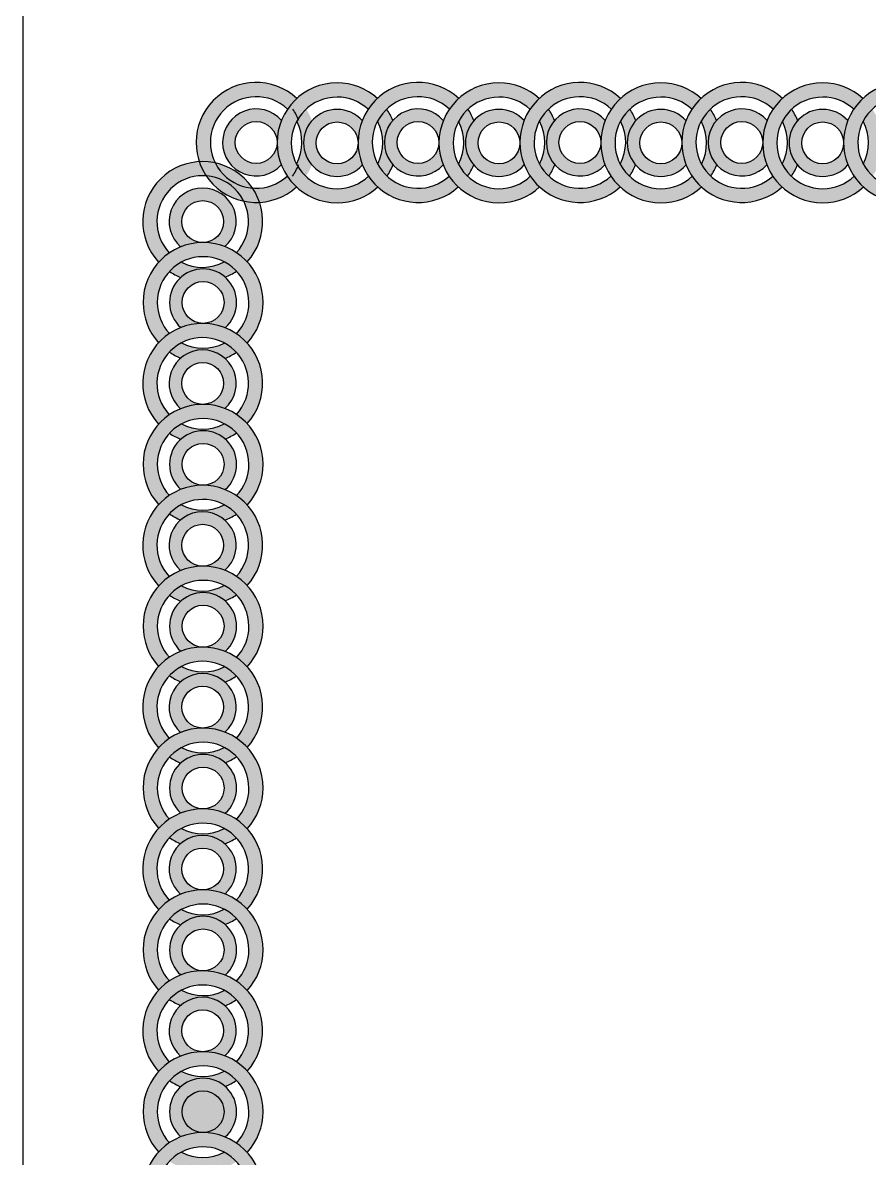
# Model space of a CAD drawing. Header units: millimetres. Extents: x -2167 to 6463, y 877 to 4714.
# Drawn here: x 440.8 to 652.5, y 3304.6 to 3588.5 of the extents above; entities that cross this region are included whole.
import ezdxf

# ---------------------------------------------------------------- set-up
doc = ezdxf.new("R2010")
doc.units = ezdxf.units.MM
doc.layers.add('deco', color=4, linetype='Continuous')

# ---------------------------------------------------------------- blocks, each defined once
blk = doc.blocks.new('010 d 1')
at = {"layer": 'deco'}
for points in [[(-303.4601227674575, 2240.123499646266, 0.05945146505581846), (-305.7949280245884, 2237.443326336695, 0.8199880543826336), (-324.072340027953, 2224.405335717835, 0.06127627796255999), (-327.699218757858, 2223.893449788757, -0.486269875611287), (-315.3491034758626, 2244.000000000007), (-311.9135527613471, 2244.000000000007, -0.158912143685849)], [(-293.3969346235535, 2214.000000000007, -1), (-293.3969346235535, 2244.000000000007, -0.1859482089238974), (-283.3337464796496, 2240.123499646266, 0.05945146505582267), (-285.6422989154744, 2237.420680708728, 0.1882384196152179), (-293.3969346235535, 2240.447368193756, 1), (-293.3969346235535, 2217.552631806258, 0.1907644661140383), (-285.5605345295262, 2220.655356680516, 0.05945146505586012), (-283.2257292723953, 2217.975183370942, -0.1884721506642004)], [(-262.9913357773257, 2240.123499646266, 2.268074742157065), (-263.09935298458, 2217.975183370942, -0.05945146505583717), (-265.4079054204121, 2220.678002308476, -2.295541670009696), (-265.3261410344567, 2237.443326336695, -0.05945146505580769)], [(-242.7569422822562, 2217.975183370942, -0.05945146505580148), (-245.0917475393871, 2220.655356680516, -0.1907644661140623), (-252.9281476334145, 2217.552631806258, -1), (-252.9281476334145, 2240.447368193756, -0.1882384196150493), (-245.1735119253426, 2237.420680708736, -0.05945146505583921), (-242.8649594895105, 2240.123499646266, 0.1859482089239169), (-252.9281476334145, 2244.000000000007, 0.9442006352803286), (-254.6459229906541, 2214.098683017201), (-251.2103722761822, 2214.098683017201, 0.1589121436864572)], [(-222.630565994441, 2217.975183370942, -0.05945146505583607), (-224.9391184302731, 2220.678002308476, -2.295541670009696), (-224.8573540443176, 2237.443326336695, -0.05945146505580769), (-222.5225487871867, 2240.123499646266, 2.268074742157078)], [(-307.3081962188662, 2234.610418952892, 0.09490123409786147), (-308.3967562387043, 2229.073154041154, 1.002441455657319), (-318.8659622505074, 2229.098683017201, 0.9975644905310526), (-308.3967562387043, 2229.073154041154, 0.09490123409786771), (-307.362257132314, 2223.52553498264, -2.649402887509948)], [(-279.4856730282481, 2234.610418952892, 0.05368345078367088), (-280.9989412225186, 2237.443326336695, 0.08390256066446405), (-283.3058566503605, 2234.404848184931, -0.2483491088325868), (-283.2536191016916, 2223.693834832284, 0.08390256066451794), (-280.9171768365632, 2220.678002308472, 0.0536834507836749), (-279.4316121148004, 2223.52553498264, -0.3774435382078678)], [(-259.1972186197308, 2234.573148034568, 0.05368345078367235), (-260.6827833414936, 2237.420680708736, 0.08390256066451458), (-263.0192256066221, 2234.404848184928, -0.2483491088324094), (-263.0714631552837, 2223.693834832284, 0.08390256066451454), (-260.7645477274491, 2220.655356680512, 0.05368345078365555), (-259.2512795331786, 2223.488264064315, -0.3774435382078785)], [(-240.4483898464168, 2220.678002308472, 0.05368345078365667), (-238.9628251246613, 2223.52553498264, -0.3774435382074762), (-239.0168860381018, 2234.610418952881, 0.0536834507838272), (-240.5301542323796, 2237.443326336695, 0.08390256066464098), (-242.8370696602069, 2234.404848184913, -0.2483491088320799), (-242.7848321115525, 2223.693834832284, 0.08390256066454108)], [(-338.0248166290548, 2199.158772982155, -2.268074742157065), (-315.8765003537337, 2199.266790189406, 0.05945146505583717), (-318.5793192912679, 2201.575342625238, 2.295541670009696), (-335.344643319484, 2201.493578239282, 0.05945146505580769)], [(-315.8765003537337, 2178.924379487082, 0.05945146505580148), (-318.5566736633045, 2181.259184744213, 0.1907644661140623), (-315.4539487890506, 2189.095584838247, 1), (-338.3486851765483, 2189.095584838247, 0.1882384196150493), (-335.3219976915279, 2181.340949130172, 0.05945146505583921), (-338.0248166290548, 2179.032396694336, -0.1859482089239169), (-341.9013169827958, 2189.095584838247, -0.9442006352803286), (-311.9999999999927, 2190.81336019548), (-311.9999999999927, 2187.377809481008, -0.1589121436864572)], [(-332.4744650173598, 2195.364655824556, -0.05368345078367235), (-335.3219976915279, 2196.850220546319, -0.08390256066451458), (-332.3061651677199, 2199.186662811448, 0.2483491088324094), (-321.595151815076, 2199.238900360109, -0.08390256066451454), (-318.5566736633045, 2196.931984932275, -0.05368345078365555), (-321.3895810471076, 2195.418716738004, 0.3774435382078785)], [(-315.8765003537337, 2158.798003199267, 0.05945146505583607), (-318.5793192912679, 2161.106555635099, 2.295541670009696), (-335.344643319484, 2161.024791249143, 0.05945146505580769), (-338.0248166290548, 2158.689985992012, -2.268074742157078)], [(-318.5793192912606, 2176.61582705125, -0.05368345078365667), (-321.4268519654288, 2175.130262329487, 0.3774435382074762), (-332.5117359356736, 2175.184323242931, -0.0536834507838272), (-335.344643319484, 2176.697591437205, -0.08390256066464098), (-332.3061651677053, 2179.004506865032, 0.2483491088320799), (-321.595151815076, 2178.952269316378, -0.08390256066454108)], [(-311.9013169827958, 2067.689223867827, -0.1884721506643263), (-315.8765003537337, 2057.518018516665, 0.05945146505582808), (-318.5566736633118, 2059.852823773792, 0.1907644661141509), (-315.4539487890506, 2067.689223867827, 1), (-338.3486851765483, 2067.689223867827, 0.1882384196150425), (-335.3219976915279, 2059.934588159751, 0.05945146505581392), (-338.0248166290548, 2057.626035723919, -0.1859482089239197), (-341.9013169827958, 2067.689223867827, -1)], [(-338.0248166290548, 2037.283625021595, -2.268074742157065), (-315.8765003537337, 2037.391642228846, 0.05945146505583717), (-318.5793192912679, 2039.700194664681, 2.295541670009696), (-335.344643319484, 2039.618430278726, 0.05945146505580769)], [(-332.5117359356809, 2053.777962272517, -0.05368345078367088), (-335.344643319484, 2055.291230466788, -0.08390256066446405), (-332.3061651677272, 2057.598145894626, 0.2483491088325868), (-321.595151815076, 2057.545908345961, -0.08390256066451794), (-318.5793192912606, 2055.209466080829, -0.0536834507836749), (-321.4268519654288, 2053.72390135907, 0.3774435382078678)], [(-315.8765003537337, 2017.049231526526, 0.05945146505580148), (-318.5566736633045, 2019.384036783653, 0.1907644661140623), (-315.4539487890506, 2027.220436877684, 1), (-338.3486851765483, 2027.220436877684, 0.1882384196150493), (-335.3219976915279, 2019.465801169612, 0.05945146505583921), (-338.0248166290548, 2017.157248733776, -0.1859482089239169), (-341.9013169827958, 2027.220436877684, -0.9442006352803286), (-311.9999999999927, 2028.938212234923), (-311.9999999999927, 2025.502661520452, -0.1589121436864572)], [(-332.4744650173598, 2033.489507863997, -0.05368345078367235), (-335.3219976915279, 2034.975072585759, -0.08390256066451458), (-332.3061651677199, 2037.311514850891, 0.2483491088324094), (-321.595151815076, 2037.363752399553, -0.08390256066451454), (-318.5566736633045, 2035.056836971718, -0.05368345078365555), (-321.3895810471076, 2033.543568777448, 0.3774435382078785)], [(-318.5793192912606, 2014.740679090686, -0.05368345078365667), (-321.4268519654288, 2013.255114368927, 0.3774435382074762), (-332.5117359356736, 2013.309175282371, -0.0536834507838272), (-335.344643319484, 2014.822443476645, -0.08390256066464098), (-332.3061651677053, 2017.129358904476, 0.2483491088320799), (-321.595151815076, 2017.077121355818, -0.08390256066454108)]]:
    blk.add_hatch(color=8, dxfattribs=at).paths.add_polyline_path(points)
h = blk.add_hatch(color=8, dxfattribs=at)
h.paths.add_polyline_path([(-316.8171857271154, 2214.440909949699, 0.2637150576099332), (-326.1362552274295, 2220.814553732631, -0.559725467024432), (-315.3491034759281, 2244.000000000007), (-311.9135527613471, 2244.000000000007, -0.158912143685849), (-303.4601227674575, 2240.123499646266, 0.05945146505581846), (-305.7949280245884, 2237.443326336695, 2.295541670009635), (-305.8766924105512, 2220.678002308472, 0.05945146505581361), (-303.5681399747191, 2217.975183370942, -0.2419136274578306)])
h.paths.add_polyline_path([(-316.8171857271227, 2214.440909949702, -0.1953507559654519), (-326.1362552274222, 2220.81455373262, -0.2637150576093902)], flags=17)
h = blk.add_hatch(color=8, dxfattribs=at)
h.paths.add_polyline_path([(-220.29576073731, 2220.655356680512, 0.05368345078365555), (-218.7824925430396, 2223.488264064315, -0.3774435382078785), (-218.7284316295918, 2234.573148034568, 0.05368345078367235), (-220.2139963513473, 2237.420680708736, 0.08390256066451458), (-222.550438616483, 2234.404848184928, -0.2483491088324094), (-222.6026761651447, 2223.693834832284, 0.08390256066451454)], flags=17)
h.paths.add_polyline_path([(-214.177136000515, 2214.098683017201), (-212.4593606432754, 2214.098683017201), (-212.4593606432754, 2217.552631806258, -1), (-212.4593606432754, 2240.447368193756), (-212.4593606432754, 2244.000000000007, 0.9442006352803286)])
edge = h.paths.add_edge_path()
edge.add_arc((-212.4593606432754, 2229.000000000007), 5.234634131884624, 89.99999999998971, 270.0000000000103, ccw=False)
edge.add_line((-212.4593606432754, 2234.234634131892), (-212.4593606432754, 2237.388160110935))
edge.add_arc((-212.4593606432754, 2229.000000000007), 8.388160110928311, 90, 270)
edge.add_line((-212.4593606432754, 2220.611839889079), (-212.4593606432754, 2223.765365868123))
h = blk.add_hatch(color=8, dxfattribs=at)
h.paths.add_polyline_path([(-202.2881552921172, 2217.975183370942, -0.05945146505581327), (-204.6229605492481, 2220.655356680512, -0.1907644661139884), (-212.4593606432754, 2217.552631806258), (-212.4593606432754, 2214.098683017201), (-210.7415852860431, 2214.098683017201, 0.158912143686435)])
h.paths.add_polyline_path([(-199.9796028562778, 2220.678002308472, 0.05368345078365667), (-198.4940381345223, 2223.52553498264, -0.3774435382074762), (-198.5480990479628, 2234.610418952881, 0.0536834507838272), (-200.0613672422405, 2237.443326336695, 0.08390256066464098), (-202.3682826700679, 2234.404848184913, -0.2483491088320799), (-202.3160451214135, 2223.693834832284, 0.08390256066454108)])
h.paths.add_polyline_path([(-204.7047249352036, 2237.420680708736, -0.05945146505581555), (-202.3961724993715, 2240.123499646266, 0.1859482089239192), (-212.4593606432754, 2244.000000000007), (-212.4593606432754, 2240.44736819376, -0.1882384196150771)])
edge = h.paths.add_edge_path()
edge.add_arc((-212.4593606432754, 2229.000000000007), 5.234634131884625, -89.99999999999028, 0.27942896182827326, ccw=False)
edge.add_line((-212.4593606432754, 2223.765365868123), (-212.4593606432754, 2220.611839889079))
edge.add_arc((-212.4593606432754, 2229.000000000007), 8.388160110927828, 270.0000000000086, 318.9220487389935)
edge.add_arc((-192.2249671482059, 2229.098683017201), 14.99999999999925, 180.279428961827, 201.9642457281749, ccw=False)
edge = h.paths.add_edge_path()
edge.add_arc((-212.4593606432754, 2229.000000000007), 5.234634131884625, 0.27942896182827326, 89.99999999999028, ccw=False)
edge.add_arc((-192.2249671482059, 2229.098683017201), 14.99999999999925, 158.5946121954732, 180.279428961827, ccw=False)
edge.add_arc((-212.4593606432754, 2229.000000000007), 8.388160110928409, 41.63680918466584, 89.99999999999847)
edge.add_line((-212.4593606432754, 2237.388160110935), (-212.4593606432754, 2234.234634131892))
h = blk.add_hatch(color=8, dxfattribs=at)
h.paths.add_polyline_path([(-179.826973747171, 2220.655356680512, 0.05368345078365555), (-178.3137055529005, 2223.488264064315, -0.3774435382078785), (-178.2596446394527, 2234.573148034568, 0.05368345078367235), (-179.7452093612083, 2237.420680708736, 0.08390256066451458), (-182.081651626344, 2234.404848184928, -0.2483491088324094), (-182.1338891750056, 2223.693834832284, 0.08390256066451454)])
h.paths.add_polyline_path([(-182.1617790042947, 2217.975183370942, -0.05945146505583607), (-184.470331440134, 2220.678002308476, -2.295541670009696), (-184.3885670541786, 2237.443326336695, -0.05945146505580769), (-182.0537617970476, 2240.123499646266, 2.268074742157078)])
edge = h.paths.add_edge_path()
edge.add_arc((-192.2249671482059, 2229.098683017201), 5.234634131884633, 0, 360, ccw=False)
edge = h.paths.add_edge_path()
edge.add_arc((-171.9905736531364, 2229.000000000011), 15.00000000000064, 179.7205710381764, 201.4053878045281, ccw=False)
edge.add_arc((-171.9905736531364, 2229.000000000011), 15.00000000000064, 158.035754271827, 179.7205710381764, ccw=False)
edge.add_arc((-192.2249671482059, 2229.098683017201), 8.388160110928315, 41.07795126101551, 318.3631908153314)
h = blk.add_hatch(color=8, dxfattribs=at)
h.paths.add_polyline_path([(-171.9905736531364, 2214.000000000007, -1), (-171.9905736531364, 2244.000000000007, -0.1859482089238938), (-161.9273855092251, 2240.123499646266, 0.05945146505582093), (-164.2359379450572, 2237.420680708736, 0.1882384196150801), (-171.9905736531364, 2240.447368193756, 1), (-171.9905736531364, 2217.552631806258, 0.1907644661140095), (-164.1541735591018, 2220.655356680512, 0.0594514650558185), (-161.8193683019708, 2217.975183370942, -0.1884721506643204)])
h.paths.add_polyline_path([(-171.9905736531364, 2220.611839889079, -1), (-171.9905736531364, 2237.388160110935, -0.2142134381101417), (-165.7215026668273, 2234.573148034571, 0.09490117566719697), (-166.7560017901633, 2229.02553245056, 0.997564159483277), (-177.2252077850208, 2229.000000000007, 1.002441126186919), (-166.7560017564319, 2229.025525535453, 0.09490117623740187), (-165.6674417533723, 2223.488264064315, -0.2167651491653838)], flags=17)
h = blk.add_hatch(color=8, dxfattribs=at)
h.paths.add_polyline_path([(-131.5217866629973, 2214.000000000007, -1), (-131.5217866629973, 2244.000000000007, -0.1859482089239019), (-121.4585985190861, 2240.123499646266, 0.05945146505582068), (-123.7671509549255, 2237.420680708739, 0.1882384196149307), (-131.5217866629973, 2240.447368193756, 1), (-131.5217866629973, 2217.552631806258, 0.1907644661140298), (-123.6853865689627, 2220.655356680512, 0.05945146505583004), (-121.3505813118318, 2217.975183370942, -0.1884721506643295)])
h.paths.add_polyline_path([(-137.8449185627614, 2223.488264064315, -0.05368345078366103), (-139.3581867570247, 2220.655356680512, -0.08390256066451372), (-141.6651021848593, 2223.693834832284, 0.2483491088324228), (-141.6128646361976, 2234.404848184928, -0.08390256066450899), (-139.2764223710692, 2237.420680708736, -0.05368345078366642), (-137.7908576493064, 2234.573148034568, 0.3774435382078956)], flags=17)
h.paths.add_polyline_path([(-141.5849748069013, 2240.123499646266, 0.05945146505583442), (-143.9197800640322, 2237.443326336695, 2.295541670009481), (-144.001544449995, 2220.678002308472, 0.05945146505584114), (-141.6929920141556, 2217.975183370942, -2.268074742156999)])
h.paths.add_polyline_path([(-145.4330482583027, 2234.610418952892, 0.09490123409786126), (-146.5216082781481, 2229.073154041154, 1.002441455658438), (-156.9908142899512, 2229.098683017201, 0.9975644905304957), (-146.5216082781481, 2229.073154041154, 0.0949012340978676), (-145.4871091717578, 2223.52553498264, -2.649402887509948)], flags=17)
h.paths.add_polyline_path([(-158.0252511443759, 2223.525534982637, -0.05368345078363309), (-159.5108158661387, 2220.678002308472, -0.08390256066447437), (-161.8472581312744, 2223.69383483228, 0.2483491088324942), (-161.8994956799288, 2234.404848184924, -0.08390256066451782), (-159.5925802520942, 2237.443326336695, -0.05368345078366085), (-158.0793120578237, 2234.610418952892, 0.3774435382079481)], flags=17)
h = blk.add_hatch(color=8, dxfattribs=at)
edge = h.paths.add_edge_path()
edge.add_arc((-273.162541128484, 2229.098683017201), 5.234634131884619, 0, 360, ccw=False)
edge = h.paths.add_edge_path()
edge.add_arc((-252.9281476334145, 2229.000000000011), 15.00000000000064, 179.7205710381764, 201.4053878045281, ccw=False)
edge.add_arc((-252.9281476334145, 2229.000000000011), 15.00000000000064, 158.035754271827, 179.7205710381764, ccw=False)
edge.add_arc((-273.162541128484, 2229.098683017201), 8.388160110928315, 41.07795126101551, 318.3631908153314)
h = blk.add_hatch(color=8, dxfattribs=at)
edge = h.paths.add_edge_path()
edge.add_arc((-232.693754138345, 2229.098683017201), 5.234634131884619, 0, 360, ccw=False)
edge = h.paths.add_edge_path()
edge.add_arc((-212.4593606432754, 2229.000000000007), 15.00000000000054, 179.7205710381697, 201.4053878045209, ccw=False)
edge.add_arc((-212.4593606432754, 2229.000000000007), 15.00000000000054, 158.0357542718194, 179.7205710381697, ccw=False)
edge.add_arc((-232.693754138345, 2229.098683017201), 8.388160110928256, 41.07795126100736, 318.3631908153224)
h = blk.add_hatch(color=8, dxfattribs=at)
h.paths.add_polyline_path([(-309.7372960437351, 2214.612948165297, 0.06127627796244797), (-311.4182627559785, 2217.867272586449, 0.1382953211453303), (-305.8766924105512, 2220.678002308472, 0.05945146505576702), (-303.5681399747191, 2217.975183370945, -0.1187493951788908)])
h.paths.add_polyline_path([(-299.7200665233177, 2223.488264064319, -0.05368345078363327), (-301.2333347175881, 2220.65535668052, -0.08390256066420063), (-303.5402501454155, 2223.693834832276, 0.2483491088326653), (-303.4880125967538, 2234.404848184928, -0.0839025606642577), (-301.1515703316254, 2237.420680708725, -0.05368345078345196), (-299.6660056098626, 2234.573148034571, 0.3774435382078556)])
h = blk.add_hatch(color=8, dxfattribs=at)
edge = h.paths.add_edge_path()
edge.add_arc((-293.3969346235535, 2229.000000000007), 5.234634131884633, 0, 360, ccw=False)
edge = h.paths.add_edge_path()
edge.add_arc((-273.162541128484, 2229.098683017201), 15.00000000000037, 180.2794289618337, 201.9642457281841, ccw=False)
edge.add_arc((-273.162541128484, 2229.098683017201), 15.00000000000037, 158.5946121954821, 180.2794289618337, ccw=False)
edge.add_arc((-293.3969346235535, 2229.000000000011), 8.388160110926384, 41.6368091846607, 318.9220487389743)
h = blk.add_hatch(color=8, dxfattribs=at)
edge = h.paths.add_edge_path()
edge.add_arc((-252.9281476334145, 2229.000000000007), 5.234634131884619, 0, 360, ccw=False)
edge = h.paths.add_edge_path()
edge.add_arc((-232.693754138345, 2229.098683017201), 14.99999999999926, 180.2794289618337, 201.9642457281823, ccw=False)
edge.add_arc((-232.693754138345, 2229.098683017201), 14.99999999999926, 158.5946121954807, 180.2794289618337, ccw=False)
edge.add_arc((-252.9281476334145, 2229.000000000007), 8.388160110928409, 41.63680918466584, 318.9220487389924)
h = blk.add_hatch(color=8, dxfattribs=at)
edge = h.paths.add_edge_path()
edge.add_arc((-326.9999999999927, 2209.329978333317), 5.234634131884604, 0, 360, ccw=False)
edge = h.paths.add_edge_path()
edge.add_arc((-326.9013169828031, 2189.095584838247), 15.00000000000003, 68.59461219547262, 90.27942896182537, ccw=False)
edge.add_arc((-326.9999999999927, 2209.329978333317), 8.388160110927972, 311.6368091846666, 588.9220487389805)
edge.add_arc((-326.9013169828031, 2189.095584838247), 15.00000000000003, 90.27942896182537, 111.9642457281746, ccw=False)
h = blk.add_hatch(color=8, dxfattribs=at)
edge = h.paths.add_edge_path()
edge.add_arc((-326.9013169827958, 2189.095584838244), 5.234634131884633, 0, 360, ccw=False)
edge = h.paths.add_edge_path()
edge.add_arc((-326.9999999999927, 2168.861191343174), 14.99999999999987, 68.03575427181602, 89.72057103816849, ccw=False)
edge.add_arc((-326.9013169827958, 2189.095584838247), 8.388160110928238, 311.0779512610071, 588.3631908153294)
edge.add_arc((-326.9999999999927, 2168.861191343174), 14.99999999999987, 89.72057103816849, 111.40538780451811, ccw=False)
h = blk.add_hatch(color=8, dxfattribs=at)
edge = h.paths.add_edge_path()
edge.add_arc((-326.9999999999927, 2168.861191343174), 5.234634131884633, 0, 360, ccw=False)
edge = h.paths.add_edge_path()
edge.add_arc((-326.9013169827958, 2148.626797848105), 15.00000000000008, 68.59461219548172, 90.27942896183191, ccw=False)
edge.add_arc((-326.9999999999927, 2168.861191343174), 8.388160110927998, 311.6368091846762, 588.9220487389896)
edge.add_arc((-326.9013169827958, 2148.626797848105), 15.00000000000008, 90.27942896183191, 111.96424572818421, ccw=False)
h = blk.add_hatch(color=8, dxfattribs=at)
h.paths.add_polyline_path([(-318.5566736633045, 2156.463197942136, -0.05368345078365555), (-321.3895810471076, 2154.949929747865, 0.3774435382078785), (-332.4744650173598, 2154.895868834417, -0.05368345078367235), (-335.3219976915279, 2156.38143355618, -0.08390256066451458), (-332.3061651677199, 2158.717875821309, 0.2483491088324094), (-321.595151815076, 2158.77011336997, -0.08390256066451454)], flags=17)
h.paths.add_polyline_path([(-311.9999999999927, 2150.344573205341), (-311.9999999999927, 2148.626797848105), (-315.4539487890506, 2148.626797848105, 1), (-338.3486851765483, 2148.626797848105), (-341.9013169827958, 2148.626797848105, -0.9442006352803286)])
edge = h.paths.add_edge_path()
edge.add_arc((-326.9013169827958, 2148.626797848105), 5.234634131884604, 0, 180, ccw=False)
edge.add_line((-321.6666828509115, 2148.626797848105), (-318.5131568718716, 2148.626797848105))
edge.add_arc((-326.9013169827958, 2148.626797848105), 8.38816011092797, 360, 540)
edge.add_line((-335.2894770937273, 2148.626797848105), (-332.1359511146875, 2148.626797848105))
h = blk.add_hatch(color=8, dxfattribs=at)
h.paths.add_polyline_path([(-315.8765003537337, 2138.455592496943, 0.05945146505581327), (-318.5566736633045, 2140.790397754074, 0.1907644661139884), (-315.4539487890506, 2148.626797848105), (-311.9999999999927, 2148.626797848105), (-311.9999999999927, 2146.909022490869, -0.158912143686435)])
h.paths.add_polyline_path([(-318.5793192912606, 2136.147040061107, -0.05368345078365667), (-321.4268519654288, 2134.661475339348, 0.3774435382074762), (-332.5117359356736, 2134.715536252792, -0.0536834507838272), (-335.344643319484, 2136.228804447066, -0.08390256066464098), (-332.3061651677053, 2138.535719874893, 0.2483491088320799), (-321.595151815076, 2138.483482326239, -0.08390256066454108)])
h.paths.add_polyline_path([(-335.3219976915279, 2140.872162140029, 0.05945146505581555), (-338.0248166290548, 2138.563609704197, -0.1859482089239192), (-341.9013169827958, 2148.626797848105), (-338.3486851765483, 2148.626797848105, 0.1882384196150771)])
edge = h.paths.add_edge_path()
edge.add_arc((-326.9013169827958, 2148.626797848105), 5.234634131884604, 180, 269.72057103817485, ccw=False)
edge.add_line((-332.1359511146875, 2148.626797848105), (-335.2894770937273, 2148.626797848105))
edge.add_arc((-326.9013169827958, 2148.626797848105), 8.388160110928238, 180, 228.3631908153294)
edge.add_arc((-326.9999999999927, 2128.392404353035), 14.99999999999986, 89.72057103817502, 111.40538780452749, ccw=False)
edge = h.paths.add_edge_path()
edge.add_arc((-326.9013169827958, 2148.626797848105), 5.234634131884604, 269.72057103817485, 360, ccw=False)
edge.add_arc((-326.9999999999927, 2128.392404353035), 14.99999999999986, 68.03575427182528, 89.72057103817502, ccw=False)
edge.add_arc((-326.9013169827958, 2148.626797848105), 8.388160110927428, 311.0779512610138, 360)
edge.add_line((-318.5131568718716, 2148.626797848105), (-321.6666828509115, 2148.626797848105))
h = blk.add_hatch(color=8, dxfattribs=at)
h.paths.add_polyline_path([(-318.5566736633045, 2115.994410951997, -0.05368345078365555), (-321.3895810471076, 2114.481142757726, 0.3774435382078785), (-332.4744650173598, 2114.427081844278, -0.05368345078367235), (-335.3219976915279, 2115.912646566041, -0.08390256066451458), (-332.3061651677199, 2118.24908883117, 0.2483491088324094), (-321.595151815076, 2118.301326379831, -0.08390256066451454)])
h.paths.add_polyline_path([(-315.8765003537337, 2118.329216209127, 0.05945146505583607), (-318.5793192912679, 2120.63776864496, 2.295541670009696), (-335.344643319484, 2120.556004259004, 0.05945146505580769), (-338.0248166290548, 2118.221199001873, -2.268074742157078)])
edge = h.paths.add_edge_path()
edge.add_arc((-326.9999999999927, 2128.392404353035), 5.234634131884604, 0, 360, ccw=False)
edge = h.paths.add_edge_path()
edge.add_arc((-326.9013169828031, 2108.158010857966), 15.00000000000003, 68.59461219547262, 90.27942896182537, ccw=False)
edge.add_arc((-326.9999999999927, 2128.392404353035), 8.388160110927972, 311.6368091846666, 588.9220487389805)
edge.add_arc((-326.9013169828031, 2108.158010857966), 15.00000000000003, 90.27942896182537, 111.9642457281746, ccw=False)
h = blk.add_hatch(color=8, dxfattribs=at)
h.paths.add_polyline_path([(-318.5131568718716, 2108.158010857966, -0.2167651491653986), (-321.3895810471076, 2101.834878958205, 0.09490123409788347), (-326.926845958842, 2102.923438978043, 0.415642712005743), (-321.6666828509115, 2108.158010857966, 1), (-332.1359511146875, 2108.158010857966, 0.4127858555257814), (-326.926845958842, 2102.923438978043, 0.09490123409786572), (-332.4744650173598, 2101.888939871653, -0.2142134381101718), (-335.2894770937273, 2108.158010857966, -1)], flags=17)
h.paths.add_polyline_path([(-311.9013169827958, 2108.158010857966, -0.1884721506643237), (-315.8765003537337, 2097.986805506804, 0.05945146505582926), (-318.5566736633045, 2100.321610763935, 0.1907644661139821), (-315.4539487890506, 2108.158010857966, 1), (-338.3486851765483, 2108.158010857966, 0.1882384196150375), (-335.3219976915279, 2100.40337514989, 0.05945146505580447), (-338.0248166290548, 2098.094822714058, -0.1859482089239208), (-341.9013169827958, 2108.158010857966, -1)])
h.paths.add_polyline_path([(-318.5793192912606, 2095.678253070968, -0.0536834507836819), (-321.4268519654288, 2094.192688349209, 0.3774435382085786), (-332.5117359357027, 2094.246749262664, -0.05368345078337994), (-335.344643319484, 2095.760017456927, -0.08390256066457387), (-332.3061651677126, 2098.066932884758, 0.2483491088322974), (-321.595151815076, 2098.0146953361, -0.0839025606645127)])
h = blk.add_hatch(color=8, dxfattribs=at)
h.paths.add_polyline_path([(-315.8765003537337, 2077.860429218988, 0.05945146505581097), (-318.5793192912606, 2080.168981654821, 2.295541670009222), (-335.344643319484, 2080.087217268865, 0.05945146505581776), (-338.0248166290548, 2077.752412011734, -2.268074742157021)])
h.paths.add_polyline_path([(-321.4268519654288, 2081.654546376583, 0.09490123409786369), (-326.9744710239465, 2082.689045482974, 0.4127858555257814), (-321.7653658681083, 2087.923617362896, 1), (-332.2346341318771, 2087.923617362896, 0.415642712005743), (-326.9744710239465, 2082.689045482974, 0.09490123409786891), (-332.5117359356809, 2081.600485463136, -2.649402887509968)], flags=17)
h.paths.add_polyline_path([(-318.5566736633045, 2075.525623961857, -0.05368345078366801), (-321.3895810471076, 2074.012355767587, 0.377443538207869), (-332.4744650173598, 2073.958294854139, -0.05368345078367415), (-335.3219976915279, 2075.443859575898, -0.08390256066451102), (-332.3061651677199, 2077.78030184103, 0.2483491088324303), (-321.595151815076, 2077.832539389692, -0.08390256066452112)])
h = blk.add_hatch(color=8, dxfattribs=at)
edge = h.paths.add_edge_path()
edge.add_arc((-326.9013169827958, 2067.689223867827), 5.234634131884604, 0, 360, ccw=False)
edge = h.paths.add_edge_path()
edge.add_arc((-326.9999999999927, 2047.454830372757), 14.99999999999991, 68.03575427181579, 89.72057103816883, ccw=False)
edge.add_arc((-326.9013169828031, 2067.689223867827), 8.388160110926213, 311.0779512610223, 588.3631908153358)
edge.add_arc((-326.9999999999927, 2047.454830372757), 14.99999999999991, 89.72057103816883, 111.40538780451831, ccw=False)
h = blk.add_hatch(color=8, dxfattribs=at)
edge = h.paths.add_edge_path()
edge.add_arc((-326.9999999999927, 2047.454830372753), 5.234634131884633, 0, 360, ccw=False)
edge = h.paths.add_edge_path()
edge.add_arc((-326.9013169828031, 2027.220436877684), 15.00000000000003, 68.59461219547262, 90.27942896182537, ccw=False)
edge.add_arc((-326.9999999999927, 2047.454830372753), 8.388160110927972, 311.6368091846666, 588.9220487389805)
edge.add_arc((-326.9013169828031, 2027.220436877684), 15.00000000000003, 90.27942896182537, 111.9642457281746, ccw=False)
h = blk.add_hatch(color=8, dxfattribs=at)
edge = h.paths.add_edge_path()
edge.add_arc((-326.9013169827958, 2027.220436877684), 5.234634131884604, 0, 360, ccw=False)
edge = h.paths.add_edge_path()
edge.add_arc((-326.9999999999927, 2006.986043382614), 14.99999999999987, 68.03575427181602, 89.72057103816849, ccw=False)
edge.add_arc((-326.9013169827958, 2027.220436877684), 8.388160110928238, 311.0779512610071, 588.3631908153294)
edge.add_arc((-326.9999999999927, 2006.986043382614), 14.99999999999987, 89.72057103816849, 111.40538780451811, ccw=False)
h = blk.add_hatch(color=8, dxfattribs=at)
h.paths.add_polyline_path([(-318.5566736633045, 1994.588049981576, -0.05368345078365555), (-321.3895810471076, 1993.074781787305, 0.3774435382078785), (-332.4744650173598, 1993.020720873857, -0.05368345078367235), (-335.3219976915279, 1994.506285595617, -0.08390256066451458), (-332.3061651677199, 1996.842727860749, 0.2483491088324094), (-321.595151815076, 1996.89496540941, -0.08390256066451454)])
h.paths.add_polyline_path([(-315.8765003537337, 1996.922855238703, 0.05945146505583607), (-318.5793192912679, 1999.231407674539, 2.295541670009696), (-335.344643319484, 1999.149643288583, 0.05945146505580769), (-338.0248166290548, 1996.814838031452, -2.268074742157078)])
edge = h.paths.add_edge_path()
edge.add_arc((-326.9999999999927, 2006.986043382614), 5.234634131884633, 0, 360, ccw=False)
edge = h.paths.add_edge_path()
edge.add_arc((-326.9013169828031, 1986.751649887545), 15.00000000000003, 68.59461219547262, 90.27942896182537, ccw=False)
edge.add_arc((-326.9999999999927, 2006.986043382614), 8.388160110927972, 311.6368091846666, 588.9220487389805)
edge.add_arc((-326.9013169828031, 1986.751649887545), 15.00000000000003, 90.27942896182537, 111.9642457281746, ccw=False)
h = blk.add_hatch(color=8, dxfattribs=at)
h.paths.add_polyline_path([(-311.9999999999927, 1948.000638254638), (-311.9999999999927, 1944.565087540166, -0.1589121436864541), (-315.8765003537337, 1936.111657546244, 0.05945146505582116), (-318.5566736633118, 1938.446462803367, 0.190764466114197), (-315.4539487890506, 1946.282862897406, 1), (-338.3486851765483, 1946.282862897406, 0.1882384196150493), (-335.3219976915279, 1938.52822718933, 0.05945146505583921), (-338.0248166290548, 1936.219674753494, -0.1859482089239169), (-341.9013169827958, 1946.282862897406, -0.9442006352803286)])
h.paths.add_polyline_path([(-318.5566736633045, 1954.119262991433, -0.05368345078365555), (-321.3895810471076, 1952.605994797166, 0.3774435382078785), (-332.4744650173598, 1952.551933883715, -0.05368345078367235), (-335.3219976915279, 1954.037498605478, -0.08390256066451458), (-332.3061651677199, 1956.373940870606, 0.2483491088324094), (-321.595151815076, 1956.426178419271, -0.08390256066451454)], flags=17)
h.paths.add_polyline_path([(-315.8765003537337, 1956.454068248564, 0.05945146505583607), (-318.5793192912679, 1958.7626206844, 2.295541670009696), (-335.344643319484, 1958.680856298444, 0.05945146505580769), (-338.0248166290548, 1956.346051041313, -2.268074742157078)])
h.paths.add_polyline_path([(-318.5793192912606, 1974.271892100547, -0.05368345078365667), (-321.4268519654288, 1972.786327378784, 0.3774435382074762), (-332.5117359356736, 1972.840388292232, -0.0536834507838272), (-335.344643319484, 1974.353656486506, -0.08390256066464098), (-332.3061651677053, 1976.660571914334, 0.2483491088320799), (-321.595151815076, 1976.608334365679, -0.08390256066454108)], flags=17)
h.paths.add_polyline_path([(-335.3219976915279, 1978.997014179469, 0.05945146505581773), (-338.0248166290548, 1976.688461743634, -0.1859482089239186), (-341.9013169827958, 1986.751649887545, -0.9442006352803286), (-311.9999999999927, 1988.469425244781), (-311.9999999999927, 1985.033874530309, -0.1589121436864541), (-315.8765003537337, 1976.580444536383, 0.05945146505582116), (-318.5566736633118, 1978.91524979351, 0.190764466114197), (-315.4539487890506, 1986.751649887545, 1), (-338.3486851765483, 1986.751649887545, 0.1882384196150778)])
h.paths.add_polyline_path([(-321.3895810471076, 1980.428517987784, 0.1915274108350751), (-332.4744650173598, 1980.482578901232, -0.2142134381101953), (-335.2894770937273, 1986.751649887545, -1), (-318.5131568718716, 1986.751649887545, -0.2167651491654147)], flags=17)
edge = h.paths.add_edge_path()
edge.add_arc((-326.9999999999927, 1966.517256392475), 5.234634131884633, 0, 360, ccw=False)
edge = h.paths.add_edge_path()
edge.add_arc((-326.9013169827958, 1946.282862897406), 15.00000000000004, 68.59461219548177, 90.27942896183168, ccw=False)
edge.add_arc((-326.9999999999927, 1966.517256392475), 8.388160110927977, 311.6368091846759, 588.9220487389898)
edge.add_arc((-326.9013169827958, 1946.282862897406), 15.00000000000004, 90.27942896183168, 111.96424572818401, ccw=False)
h = blk.add_hatch(color=255, dxfattribs=at)
edge = h.paths.add_edge_path()
edge.add_arc((-326.9013169827958, 1986.751649887545), 5.234634131884604, 0, 360, ccw=False)
at = {"layer": 'deco', "color": 0}
for centre in [(-313.6313281186231, 2229.098683017201), (-293.3969346235535, 2229.000000000007), (-273.162541128484, 2229.098683017201), (-252.9281476334145, 2229.000000000007), (-232.693754138345, 2229.098683017201), (-212.4593606432754, 2229.000000000007), (-192.2249671482059, 2229.098683017201), (-171.9905736531364, 2229.000000000007), (-326.9999999999927, 2209.329978333317), (-326.9013169827958, 2189.095584838244), (-326.9999999999927, 2168.861191343174), (-326.9013169827958, 2148.626797848105), (-326.9999999999927, 2128.392404353035), (-326.9013169827958, 2108.158010857966), (-326.9999999999927, 2087.923617362896), (-326.9013169827958, 2067.689223867827), (-326.9999999999927, 2047.454830372753), (-326.9013169827958, 2027.220436877684), (-326.9999999999927, 2006.986043382614), (-326.9013169827958, 1986.751649887545)]:
    blk.add_circle(centre, 5.234634131884624, dxfattribs=at)
for centre, radius, start, end in [((-313.6313281186231, 2229.098683017201), 15, 47.30618314157581, 312.1349589348723), ((-293.3969346235535, 2229.000000000007), 15, 90, 270), ((-293.3969346235535, 2229.000000000007), 15, 47.86504106512775, 90), ((-273.162541128484, 2229.098683017201), 15, 47.30618314157581, 312.1349589348723), ((-252.9281476334145, 2229.000000000007), 15, 90, 270), ((-252.9281476334145, 2229.000000000007), 15, 47.86504106512775, 90), ((-232.693754138345, 2229.098683017201), 15, 47.30618314157581, 312.1349589348723), ((-212.4593606432754, 2229.000000000007), 15, 90, 270), ((-212.4593606432754, 2229.000000000007), 15, 47.86504106512775, 90), ((-192.2249671482059, 2229.098683017201), 15, 47.30618314157581, 312.1349589348723), ((-171.9905736531364, 2229.000000000007), 15, 90, 270), ((-171.9905736531364, 2229.000000000007), 15, 47.86504106512775, 90), ((-151.7561801580669, 2229.098683017201), 15, 47.30618314157581, 312.1349589348723), ((-313.6313281186231, 2229.098683017201), 11.44736819375063, 46.79905709959933, 312.6420849767801), ((-293.3969346235535, 2229.000000000007), 11.44736819375063, 90, 270), ((-293.3969346235535, 2229.000000000007), 11.44736819375063, 47.35791502321992, 90), ((-273.162541128484, 2229.098683017201), 11.44736819375063, 46.79905709959933, 312.6420849767801), ((-252.9281476334145, 2229.000000000007), 11.44736819375063, 90, 270), ((-252.9281476334145, 2229.000000000007), 11.44736819375063, 47.35791502321992, 90), ((-232.693754138345, 2229.098683017201), 11.44736819375063, 46.79905709959933, 312.6420849767801), ((-212.4593606432754, 2229.000000000007), 11.44736819375063, 90, 270), ((-212.4593606432754, 2229.000000000007), 11.44736819375063, 47.35791502321992, 90), ((-192.2249671482059, 2229.098683017201), 11.44736819375063, 46.79905709959933, 312.6420849767801), ((-171.9905736531364, 2229.000000000007), 11.44736819375063, 90, 270), ((-171.9905736531364, 2229.000000000007), 11.44736819375063, 47.35791502321992, 90), ((-151.7561801580669, 2229.098683017201), 11.44736819375063, 46.79905709959933, 312.6420849767801), ((-313.6313281186231, 2229.098683017201), 8.388160110927936, 41.07795126127668, 318.3631908150965), ((-273.162541128484, 2229.098683017201), 8.388160110927936, 41.07795126127668, 318.3631908150965), ((-232.693754138345, 2229.098683017201), 8.388160110927936, 41.07795126127668, 318.3631908150965), ((-192.2249671482059, 2229.098683017201), 8.388160110927936, 41.07795126127668, 318.3631908150965), ((-316.9248244528426, 2229.098683017201), 15, 21.40538780451849, 33.69692978568099), ((-293.3969346235535, 2229.000000000007), 8.388160110927936, 90, 270), ((-293.3969346235535, 2229.000000000007), 8.388160110927936, 41.63680918490356, 90), ((-293.3969346235535, 2229.000000000007), 15, 21.96424572825405, 34.25578770963363), ((-252.9281476334145, 2229.000000000007), 8.388160110927936, 90, 270), ((-273.162541128484, 2229.098683017201), 15, 21.40538780451849, 33.69692978568099), ((-252.9281476334145, 2229.000000000007), 8.388160110927936, 41.63680918490356, 90), ((-252.9281476334145, 2229.000000000007), 15, 21.96424572825405, 34.25578770963363), ((-212.4593606432754, 2229.000000000007), 8.388160110927936, 90, 270), ((-232.693754138345, 2229.098683017201), 15, 21.40538780451849, 33.69692978568099), ((-212.4593606432754, 2229.000000000007), 8.388160110927936, 41.63680918490356, 90), ((-212.4593606432754, 2229.000000000007), 15, 21.96424572825405, 34.25578770963363), ((-171.9905736531364, 2229.000000000007), 8.388160110927936, 90, 270), ((-192.2249671482059, 2229.098683017201), 15, 21.40538780451849, 33.69692978568099), ((-171.9905736531364, 2229.000000000007), 8.388160110927936, 41.63680918490356, 90), ((-313.6313281186231, 2229.098683017201), 11.44736819375063, 331.8262032121236, 27.61493886417218), ((-293.3969346235535, 2229.000000000007), 11.44736819375063, 332.3850611358278, 28.17379678787639), ((-273.162541128484, 2229.098683017201), 11.44736819375063, 331.8262032121236, 27.61493886417218), ((-252.9281476334145, 2229.000000000007), 11.44736819375063, 332.3850611358278, 28.17379678787639), ((-232.693754138345, 2229.098683017201), 11.44736819375063, 331.8262032121236, 27.61493886417218), ((-212.4593606432754, 2229.000000000007), 11.44736819375063, 332.3850611358278, 28.17379678787639), ((-192.2249671482059, 2229.098683017201), 11.44736819375063, 331.8262032121236, 27.61493886417218), ((-171.9905736531364, 2229.000000000007), 11.44736819375063, 332.3850611358278, 28.17379678787639), ((-326.9999999999927, 2209.329978333317), 15, 317.8650410652823, 222.6938168584242), ((-316.9248244528426, 2229.098683017201), 15, 325.7442122903664, 338.0357542717459), ((-293.3969346235535, 2229.000000000007), 8.388160110927936, 270, 318.9220487387233), ((-293.3969346235535, 2229.000000000007), 15, 326.3030702143191, 338.5946121954815), ((-273.162541128484, 2229.098683017201), 15, 325.7442122903664, 338.0357542717459), ((-252.9281476334145, 2229.000000000007), 8.388160110927936, 270, 318.9220487387233), ((-252.9281476334145, 2229.000000000007), 15, 326.3030702143191, 338.5946121954815), ((-232.693754138345, 2229.098683017201), 15, 325.7442122903664, 338.0357542717459), ((-212.4593606432754, 2229.000000000007), 8.388160110927936, 270, 318.9220487387233), ((-212.4593606432754, 2229.000000000007), 15, 326.3030702143191, 338.5946121954815), ((-192.2249671482059, 2229.098683017201), 15, 325.7442122903664, 338.0357542717459), ((-171.9905736531364, 2229.000000000007), 8.388160110927936, 270, 318.9220487387233), ((-326.9999999999927, 2209.329978333317), 11.44736819375063, 317.3579150230787, 223.200942900258), ((-293.3969346235535, 2229.000000000007), 11.44736819375063, 270, 313.2009429004007), ((-252.9281476334145, 2229.000000000007), 11.44736819375063, 270, 313.2009429004007), ((-212.4593606432754, 2229.000000000007), 11.44736819375063, 270, 313.2009429004007), ((-171.9905736531364, 2229.000000000007), 11.44736819375063, 270, 313.2009429004007), ((-326.9999999999927, 2209.329978333317), 8.388160110927936, 311.6368091847651, 228.9220487388603), ((-293.3969346235535, 2229.000000000007), 15, 270, 312.6938168584242), ((-252.9281476334145, 2229.000000000007), 15, 270, 312.6938168584242), ((-212.4593606432754, 2229.000000000007), 15, 270, 312.6938168584242), ((-171.9905736531364, 2229.000000000007), 15, 270, 312.6938168584242), ((-326.9013169827958, 2189.095584838244), 15, 0, 180), ((-326.9013169827958, 2189.095584838244), 11.44736819375063, 0, 180), ((-326.9999999999927, 2209.329978333317), 11.44736819375063, 242.3850611360126, 298.1737967878764), ((-326.9999999999927, 2209.329978333317), 15, 236.30307021403, 248.5946121954815), ((-326.9013169827958, 2189.095584838244), 8.388160110927936, 0, 180), ((-326.9999999999927, 2209.329978333317), 15, 291.9642457281761, 304.255787709344), ((-326.9013169827958, 2189.095584838244), 15, 180, 222.1349589347177), ((-326.9013169827958, 2189.095584838244), 11.44736819375063, 180, 222.6420849769213), ((-326.9013169827958, 2189.095584838244), 8.388160110927936, 180, 228.3631908152349), ((-326.9013169827958, 2189.095584838244), 8.388160110927936, 311.0779512611397, 0), ((-326.9013169827958, 2189.095584838244), 11.44736819375063, 316.7990570997421, 0), ((-326.9013169827958, 2189.095584838244), 15, 317.3061831415758, 0), ((-326.9999999999927, 2168.861191343174), 15, 317.8650410652823, 222.6938168584242), ((-326.9999999999927, 2168.861191343174), 11.44736819375063, 317.3579150230787, 223.200942900258), ((-326.9013169827958, 2189.095584838244), 11.44736819375063, 241.8262032121236, 297.6149388639875), ((-326.9999999999927, 2168.861191343174), 8.388160110927936, 311.6368091847651, 228.9220487388603), ((-326.9013169827958, 2189.095584838244), 15, 235.744212290656, 248.0357542718239), ((-326.9013169827958, 2189.095584838244), 15, 291.4053878045185, 303.69692978597), ((-326.9013169827958, 2148.626797848105), 15, 0, 180), ((-326.9013169827958, 2148.626797848105), 11.44736819375063, 0, 180), ((-326.9999999999927, 2168.861191343174), 11.44736819375063, 242.3850611360126, 298.1737967878764), ((-326.9999999999927, 2168.861191343174), 15, 236.30307021403, 248.5946121954815), ((-326.9013169827958, 2148.626797848105), 8.388160110927936, 0, 180), ((-326.9999999999927, 2168.861191343174), 15, 291.9642457281761, 304.255787709344), ((-326.9013169827958, 2148.626797848105), 15, 180, 222.1349589347177), ((-326.9013169827958, 2148.626797848105), 11.44736819375063, 180, 222.6420849769213), ((-326.9013169827958, 2148.626797848105), 8.388160110927936, 180, 228.3631908152349), ((-326.9013169827958, 2148.626797848105), 8.388160110927936, 311.0779512611397, 0), ((-326.9013169827958, 2148.626797848105), 11.44736819375063, 316.7990570997421, 0), ((-326.9013169827958, 2148.626797848105), 15, 317.3061831415758, 0), ((-326.9999999999927, 2128.392404353035), 15, 317.8650410652823, 222.6938168584242), ((-326.9999999999927, 2128.392404353035), 11.44736819375063, 317.3579150230787, 223.200942900258), ((-326.9013169827958, 2148.626797848105), 11.44736819375063, 241.8262032121236, 297.6149388639875), ((-326.9999999999927, 2128.392404353035), 8.388160110927936, 311.6368091847651, 228.9220487388603), ((-326.9013169827958, 2148.626797848105), 15, 235.744212290656, 248.0357542718239), ((-326.9013169827958, 2148.626797848105), 15, 291.4053878045185, 303.69692978597), ((-326.9013169827958, 2108.158010857966), 15, 0, 180), ((-326.9013169827958, 2108.158010857966), 11.44736819375063, 0, 180), ((-326.9999999999927, 2128.392404353035), 11.44736819375063, 242.3850611360126, 298.1737967878764), ((-326.9999999999927, 2128.392404353035), 15, 236.30307021403, 248.5946121954815), ((-326.9013169827958, 2108.158010857966), 8.388160110927936, 0, 180), ((-326.9999999999927, 2128.392404353035), 15, 291.9642457281761, 304.255787709344), ((-326.9013169827958, 2108.158010857966), 15, 180, 222.1349589347177), ((-326.9013169827958, 2108.158010857966), 11.44736819375063, 180, 222.6420849769213), ((-326.9013169827958, 2108.158010857966), 8.388160110927936, 180, 228.3631908152349), ((-326.9013169827958, 2108.158010857966), 8.388160110927936, 311.0779512611397, 0), ((-326.9013169827958, 2108.158010857966), 11.44736819375063, 316.7990570997421, 0), ((-326.9013169827958, 2108.158010857966), 15, 317.3061831415758, 0), ((-326.9999999999927, 2087.923617362896), 15, 317.8650410652823, 222.6938168584242), ((-326.9999999999927, 2087.923617362896), 11.44736819375063, 317.3579150230787, 223.200942900258), ((-326.9999999999927, 2087.923617362896), 8.388160110927936, 311.6368091847651, 228.9220487388603), ((-326.9013169827958, 2108.158010857966), 15, 235.744212290656, 248.0357542718239), ((-326.9013169827958, 2108.158010857966), 11.44736819375063, 241.8262032121236, 297.6149388639875), ((-326.9013169827958, 2108.158010857966), 15, 291.4053878045185, 303.69692978597), ((-326.9013169827958, 2067.689223867827), 15, 0, 180), ((-326.9013169827958, 2067.689223867827), 11.44736819375063, 0, 180), ((-326.9013169827958, 2067.689223867827), 8.388160110927936, 0, 180), ((-326.9999999999927, 2087.923617362896), 11.44736819375063, 242.3850611360126, 298.1737967878764), ((-326.9999999999927, 2087.923617362896), 15, 236.30307021403, 248.5946121954815), ((-326.9999999999927, 2087.923617362896), 15, 291.9642457281761, 304.255787709344), ((-326.9013169827958, 2067.689223867827), 15, 180, 222.1349589347177), ((-326.9013169827958, 2067.689223867827), 11.44736819375063, 180, 222.6420849769213), ((-326.9013169827958, 2067.689223867827), 8.388160110927936, 180, 228.3631908152349), ((-326.9013169827958, 2067.689223867827), 8.388160110927936, 311.0779512611397, 0), ((-326.9013169827958, 2067.689223867827), 11.44736819375063, 316.7990570997421, 0), ((-326.9013169827958, 2067.689223867827), 15, 317.3061831415758, 0), ((-326.9999999999927, 2047.454830372753), 15, 317.8650410652823, 222.6938168584242), ((-326.9999999999927, 2047.454830372753), 11.44736819375063, 317.3579150230787, 223.200942900258), ((-326.9999999999927, 2047.454830372753), 8.388160110927936, 311.6368091847651, 228.9220487388603), ((-326.9013169827958, 2067.689223867827), 11.44736819375063, 241.8262032121236, 297.6149388639875), ((-326.9013169827958, 2067.689223867827), 15, 235.744212290656, 248.0357542718239), ((-326.9013169827958, 2067.689223867827), 15, 291.4053878045185, 303.69692978597), ((-326.9013169827958, 2027.220436877684), 15, 0, 180), ((-326.9013169827958, 2027.220436877684), 11.44736819375063, 0, 180), ((-326.9999999999927, 2047.454830372753), 11.44736819375063, 242.3850611360126, 298.1737967878764), ((-326.9999999999927, 2047.454830372753), 15, 236.30307021403, 248.5946121954815), ((-326.9013169827958, 2027.220436877684), 8.388160110927936, 0, 180), ((-326.9999999999927, 2047.454830372753), 15, 291.9642457281761, 304.255787709344), ((-326.9013169827958, 2027.220436877684), 15, 180, 222.1349589347177), ((-326.9013169827958, 2027.220436877684), 11.44736819375063, 180, 222.6420849769213), ((-326.9013169827958, 2027.220436877684), 8.388160110927936, 180, 228.3631908152349), ((-326.9013169827958, 2027.220436877684), 8.388160110927936, 311.0779512611397, 0), ((-326.9013169827958, 2027.220436877684), 11.44736819375063, 316.7990570997421, 0), ((-326.9013169827958, 2027.220436877684), 15, 317.3061831415758, 0), ((-326.9999999999927, 2006.986043382614), 15, 317.8650410652823, 222.6938168584242), ((-326.9999999999927, 2006.986043382614), 11.44736819375063, 317.3579150230787, 223.200942900258), ((-326.9013169827958, 2027.220436877684), 11.44736819375063, 241.8262032121236, 297.6149388639875), ((-326.9999999999927, 2006.986043382614), 8.388160110927936, 311.6368091847651, 228.9220487388603), ((-326.9013169827958, 2027.220436877684), 15, 235.744212290656, 248.0357542718239), ((-326.9013169827958, 2027.220436877684), 15, 291.4053878045185, 303.69692978597), ((-326.9013169827958, 1986.751649887545), 15, 0, 180), ((-326.9013169827958, 1986.751649887545), 11.44736819375063, 0, 180), ((-326.9999999999927, 2006.986043382614), 11.44736819375063, 242.3850611360126, 298.1737967878764), ((-326.9999999999927, 2006.986043382614), 15, 236.30307021403, 248.5946121954815), ((-326.9013169827958, 1986.751649887545), 8.388160110927936, 0, 180), ((-326.9999999999927, 2006.986043382614), 15, 291.9642457281761, 304.255787709344), ((-326.9013169827958, 1986.751649887545), 15, 180, 222.1349589347177), ((-326.9013169827958, 1986.751649887545), 11.44736819375063, 180, 222.6420849769213), ((-326.9013169827958, 1986.751649887545), 8.388160110927936, 180, 228.3631908152349), ((-326.9013169827958, 1986.751649887545), 8.388160110927936, 311.0779512611397, 0), ((-326.9013169827958, 1986.751649887545), 11.44736819375063, 316.7990570997421, 0), ((-326.9013169827958, 1986.751649887545), 15, 317.3061831415758, 0), ((-326.9999999999927, 1966.517256392475), 15, 317.8650410652823, 222.6938168584242), ((-326.9999999999927, 1966.517256392475), 11.44736819375063, 317.3579150230787, 223.200942900258), ((-326.9013169827958, 1986.751649887545), 11.44736819375063, 241.8262032121236, 297.6149388639875)]:
    blk.add_arc(centre, radius, start, end, dxfattribs=at)

msp = doc.modelspace()

# ---------------------------------------------------------------- linework, layer by layer
at = {"color": 3}
msp.add_lwpolyline([(1184.836408039286, 3603.457759684345), (440.8364080392857, 3603.457759684345), (440.8364080392857, 1329.457759684341), (1184.836408039286, 1329.457759684341)], close=True, dxfattribs=at)

# ---------------------------------------------------------------- block references
at = {"layer": 'deco', "color": 8}
msp.add_blockref('010 d 1', (812.8364080392857, 1329.457759684341), dxfattribs=at)

doc.saveas('drawing.dxf')
